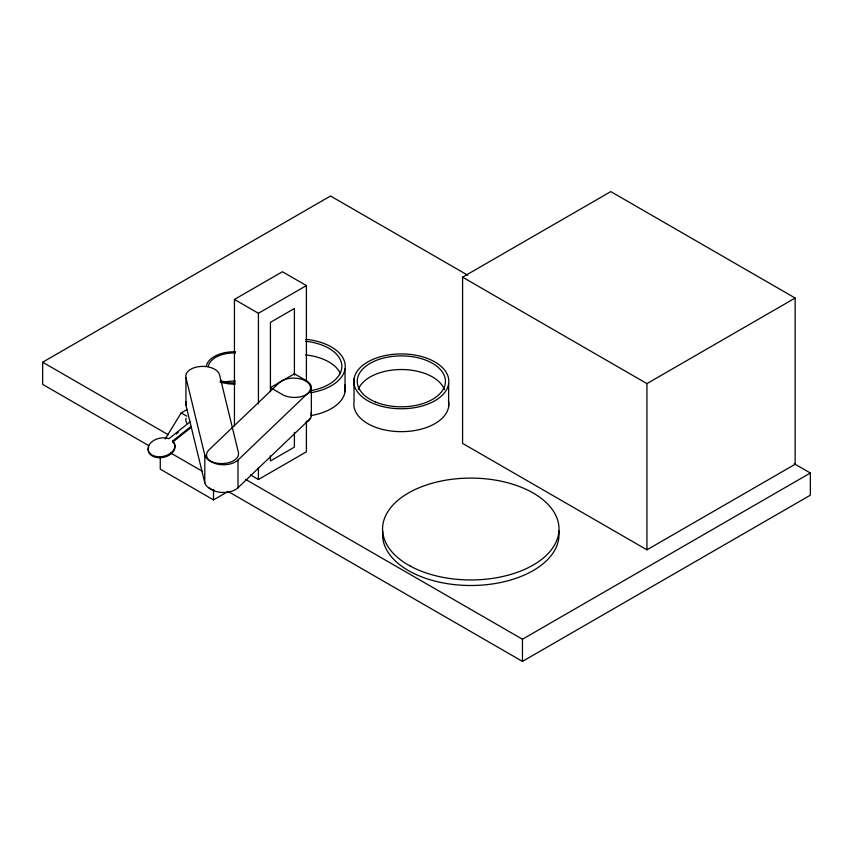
<?xml version="1.0" encoding="UTF-8"?>
<svg xmlns="http://www.w3.org/2000/svg" width="853" height="853" viewBox="0 0 853 853"><rect width="100%" height="100%" fill="white"/><g stroke="black" fill="none" stroke-linecap="round" stroke-linejoin="round"><path stroke-width="1.28" d="M165.151 439.039L181.188 412.916L186.892 409.611M238.008 460.044L308.136 392.956A16.964 9.799 0 0 0 302.378 379.51A16.964 9.799 0 0 0 279.091 382.837L208.964 449.915A16.964 9.799 0 0 0 214.721 463.36A16.964 9.799 0 0 0 238.008 460.044L238.008 487.745A16.964 9.799 0 0 1 208.633 487.415M238.008 487.745L308.136 420.657A16.964 9.799 0 0 0 309.916 418.322M190.315 421.67L168.862 438.73L168.254 438.474A13.573 9.255 -11.8 0 0 148.251 447.025A13.573 9.255 -11.8 0 0 163.659 456.28A13.573 9.255 -11.8 0 0 173.127 441.396L172.669 441.022L191.061 426.393M176.208 434.017L178.256 432.386M148.721 447.175A13.573 9.255 -11.8 0 0 163.286 457.379A13.573 9.255 -11.8 0 0 173.33 442.366L172.871 441.993L191.264 427.364M148.763 445.639L42.65 384.383L42.65 362.216L330.537 196.009L467.796 275.252M234.436 425.754L234.436 299.435L282.418 271.734L306.408 285.584L306.408 381.323M234.436 299.435L258.427 313.286L306.408 285.584M462.582 277.172L610.801 191.605L795.156 298.038L795.156 464.256L646.937 549.822L462.582 443.389L462.582 277.172L646.937 383.615L795.156 298.038M160.268 457.411L160.268 469.15L213.517 499.89L228.114 491.456M250.43 474.886L258.427 479.503L306.408 451.802L306.408 421.211M245.643 479.418L522.462 639.238L810.35 473.02L810.35 495.188L522.462 661.395L228.348 491.595M794.207 463.701L810.35 473.02M181.188 412.916L186.85 416.179M42.65 362.216L168.372 434.806M170.461 452.868L202.182 471.187M204.795 455.139A16.964 9.799 0 0 0 223.955 463.478A16.964 9.799 0 0 0 238.392 452.421L219.541 374.83A16.964 9.799 0 0 0 200.38 366.491A16.964 9.799 0 0 0 185.943 377.548L204.795 455.139L204.795 482.841A16.964 9.799 0 0 0 214.22 490.304M185.901 402.691A16.964 9.799 0 0 0 185.943 405.25L204.795 482.841M172.669 441.022L172.871 441.993M646.937 383.615L646.937 549.822M522.462 639.238L522.462 661.395M448.625 383.893A47.501 27.424 0 0 1 373.859 403.714A47.501 27.424 0 0 1 381.515 356.426A47.501 27.424 0 0 1 448.625 383.893L448.625 406.774M354.038 378.796L354.038 401.678A47.501 27.424 0 0 0 402.104 431.65A47.501 27.424 0 0 0 448.465 400.803M345.028 368.891L345.028 391.783M311.366 387.838L311.366 415.539M294.402 375.139L294.402 308.509L270.422 322.359L270.422 391.655M294.402 432.439L294.402 447.1L270.422 460.951L270.422 455.619M258.427 313.286L258.427 403.704M258.427 467.529L258.427 479.503M213.517 489.462L213.517 499.89M185.943 377.548L185.943 405.25M310.876 413.001A16.964 9.799 0 0 1 306.163 422.406M186.967 423.301A16.964 9.799 0 0 1 186.05 418.258M185.933 404.194A16.964 9.799 0 0 1 186.05 401.635M235.161 382.944A26.027 15.023 0 0 1 220.255 380.63M208.271 366.534A26.027 15.023 0 0 1 235.471 352.929M235.236 384.106A28.021 16.175 0 0 1 220.021 381.899M206.277 366.427A28.021 16.175 0 0 1 235.577 351.777M223.315 382.432A26.027 15.023 0 0 1 235.471 381.078M344.569 384.628A47.501 27.424 0 0 1 310.556 415.635M305.641 341.296A44.111 25.462 0 0 1 341.744 364.636A44.111 25.462 0 0 1 311.366 390.567M305.843 339.323A47.501 27.424 0 0 1 345.177 364.945A47.501 27.424 0 0 1 310.556 392.753M305.641 354.923A44.111 25.462 0 0 1 340.411 373.539M358.335 389.32A44.111 25.462 0 0 1 401.603 369.52A44.111 25.462 0 0 1 444.456 389.618M558.736 530.609A88.211 50.924 0 0 1 471.378 585.499A88.211 50.924 0 0 1 382.762 531.291M294.402 373.795L270.422 387.635L282.172 394.427A16.964 9.799 0 0 0 306.163 394.704A16.964 9.799 0 0 0 306.643 380.854L294.402 373.795M375.832 402.126A44.111 25.462 0 0 0 445.255 383.711A44.111 25.462 0 0 0 382.933 358.207A44.111 25.462 0 0 0 375.832 402.126M410.346 566.125A88.211 50.924 0 0 0 556.657 540.706A88.211 50.924 0 0 0 445.362 480.26A88.211 50.924 0 0 0 410.346 566.125"/></g></svg>
